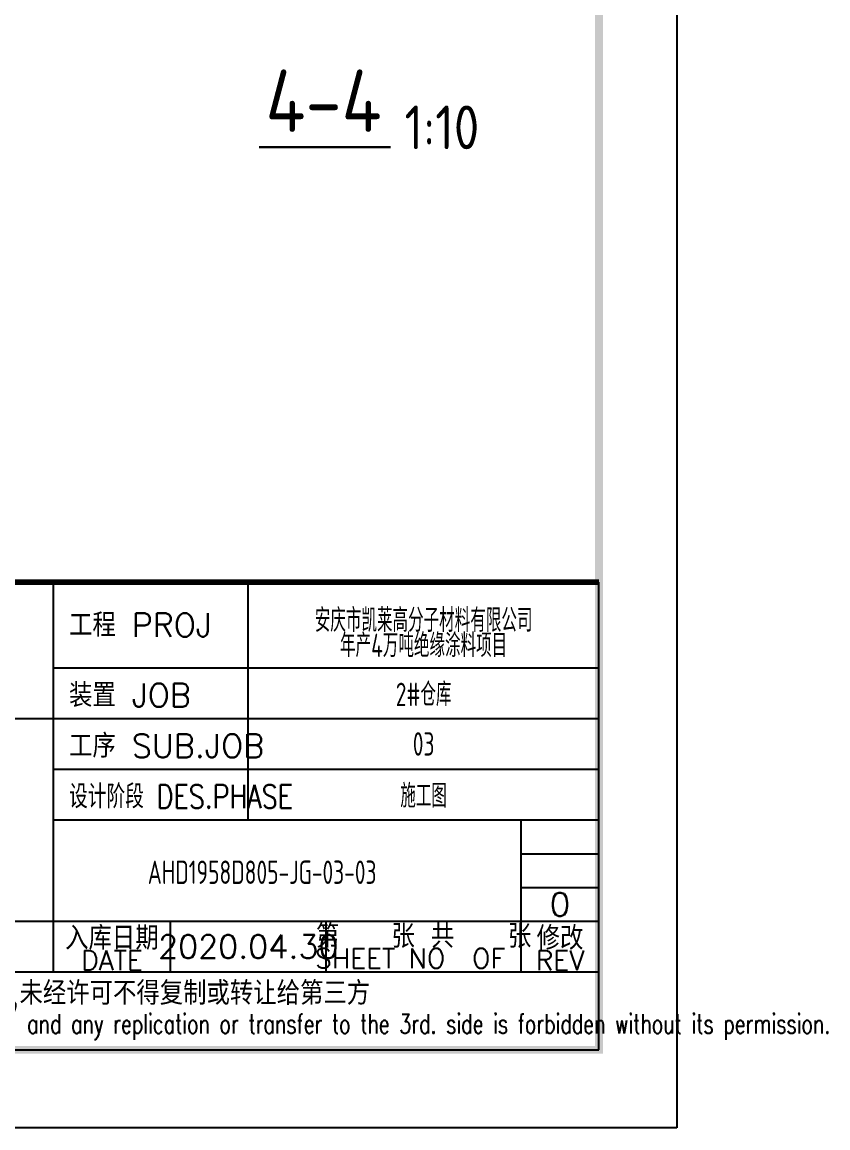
# Model space of a CAD drawing. Header units: millimetres. Extents: x 865974 to 875117, y 41124 to 44891.
# Drawn here: x 868624.5 to 868727.9, y 41123.6 to 41265.4 of the extents above; entities that cross this region are included whole.
import ezdxf
from ezdxf.enums import TextEntityAlignment as Align

# ---------------------------------------------------------------- set-up
doc = ezdxf.new("R2010")
doc.units = ezdxf.units.MM
doc.header["$LTSCALE"] = 1000
doc.header["$MEASUREMENT"] = 0
doc.layers.add('AXIS', color=3, linetype='Continuous')
doc.layers.add('文字', color=7, linetype='Continuous')
doc.styles.add('ECEC_TQ', font='txt_l.shx', dxfattribs={"bigfont": 'hztxt_l.shx'})
doc.styles.add('GBHZ', font='gbenor.shx', dxfattribs={"width": 0.9, "bigfont": 'gbcbig.shx'})
doc.styles.add('TSSD_REIN', font='tssdeng.shx', dxfattribs={"width": 0.7, "bigfont": 'tssdchn.shx'})

msp = doc.modelspace()

# ---------------------------------------------------------------- linework, layer by layer
at = {"color": 0}
msp.add_line((868708.51, 41717.604), (868708.51, 41123.604), dxfattribs=at)
for p, q in [((868628.51, 41143.604), (868628.51, 41193.604)), ((868653.51, 41163.104), (868653.51, 41193.604)), ((868698.51, 41133.604), (868698.51, 41193.604)), ((868628.51, 41182.604), (868698.51, 41182.604)), ((868518.51, 41176.104), (868628.51, 41176.104)), ((868628.51, 41176.104), (868698.51, 41176.104)), ((868628.51, 41169.604), (868698.51, 41169.604)), ((868628.51, 41163.104), (868698.51, 41163.104)), ((868688.51, 41143.604), (868688.51, 41163.104)), ((868688.51, 41158.771), (868698.51, 41158.771)), ((868688.51, 41154.438), (868698.51, 41154.438)), ((868573.51, 41150.104), (868698.51, 41150.104)), ((868643.51, 41143.604), (868643.51, 41150.104)), ((868663.51, 41143.604), (868663.51, 41150.104)), ((868518.51, 41143.604), (868698.51, 41143.604)), ((868518.51, 41133.604), (868698.51, 41133.604)), ((868708.51, 41123.604), (867867.51, 41123.604))]:
    msp.add_line(p, q)
at = {"color": 0, "const_width": 1}
msp.add_lwpolyline([(868698.51, 41133.604), (867892.51, 41133.604), (867892.51, 41707.604), (868698.51, 41707.604)], close=True, dxfattribs=at)
at = {"const_width": 0.7}
msp.add_lwpolyline([(868698.51, 41193.604), (868518.51, 41193.604)], dxfattribs=at)
at = {"layer": '文字', "color": 6, "const_width": 0.32}
msp.add_lwpolyline([(868654.866, 41249.388), (868671.764, 41249.388)], dxfattribs=at)

# ---------------------------------------------------------------- texts
at = {"style": 'ECEC_TQ'}
for s, p in [('工程 PROJ', (868630.51, 41186.604)), ('装置 JOB', (868630.51, 41177.604)), ('工序 SUB.JOB', (868630.51, 41171.104))]:
    msp.add_text(s, height=3, dxfattribs=at).set_placement(p)
at = {"style": 'ECEC_TQ', "width": 0.8}
msp.add_text('设计阶段 DES.PHASE', height=3, dxfattribs=at).set_placement((868630.51, 41164.604))
at = {"style": 'ECEC_TQ'}
for s, height, p in [('第   张 共   张', 3, (868676.01, 41148.354)), ('入库日期', 3, (868636.01, 41148.104)), ('修改', 3, (868693.51, 41148.104)), ('DATE', 2.5, (868636.01, 41145.104)), ('SHEET NO  OF  ', 2.5, (868676.01, 41145.354)), ('REV', 2.5, (868693.51, 41145.104)), ('本文件专有权属安徽华东化工医药工程有限责任公司所有,未经许可不得复制或转让给第三方', 3, (868608.51, 41140.604))]:
    msp.add_text(s, height=height, dxfattribs=at).set_placement(p, align=Align.MIDDLE)
at = {"style": 'ECEC_TQ', "width": 0.72}
msp.add_text('The proprietary right of this document belongs to Anhui Huadong Chemical And Medical Engineering  Co.,Ltd.  and any replication or transfer to the 3rd. side is forbidden without its permission. ', height=2.5, dxfattribs=at).set_placement((868608.51, 41136.604), align=Align.MIDDLE)
at = {"style": 'ECEC_TQ'}
for tag, text, p in [('0', '0', (868693.51, 41152.271)), ('2020.04.30', ' ', (868653.51, 41146.854))]:
    msp.add_attdef(tag, text=text, height=3, dxfattribs=at).set_placement(p, align=Align.MIDDLE)
at = {"layer": 'AXIS', "style": 'TSSD_REIN', "width": 0.7}
for s, p in [('安庆市凯莱高分子材料有限公司', (868676.01, 41188.88)), ('年产4万吨绝缘涂料项目', (868676.01, 41185.65)), ('2#仓库', (868676.01, 41179.354)), ('03', (868676.01, 41172.854)), ('施工图', (868676.01, 41166.354)), ('AHD1958D805-JG-03-03', (868655.287, 41156.397))]:
    msp.add_text(s, height=3, dxfattribs=at).set_placement(p, align=Align.MIDDLE)
at = {"layer": '文字', "color": 6, "style": 'GBHZ'}
for s, height, p in [('4-4', 8, (868655.729, 41251.339)), ('1:10', 5.6, (868673.557, 41249.132))]:
    msp.add_text(s, height=height, dxfattribs=at).set_placement(p)

doc.saveas('drawing.dxf')
